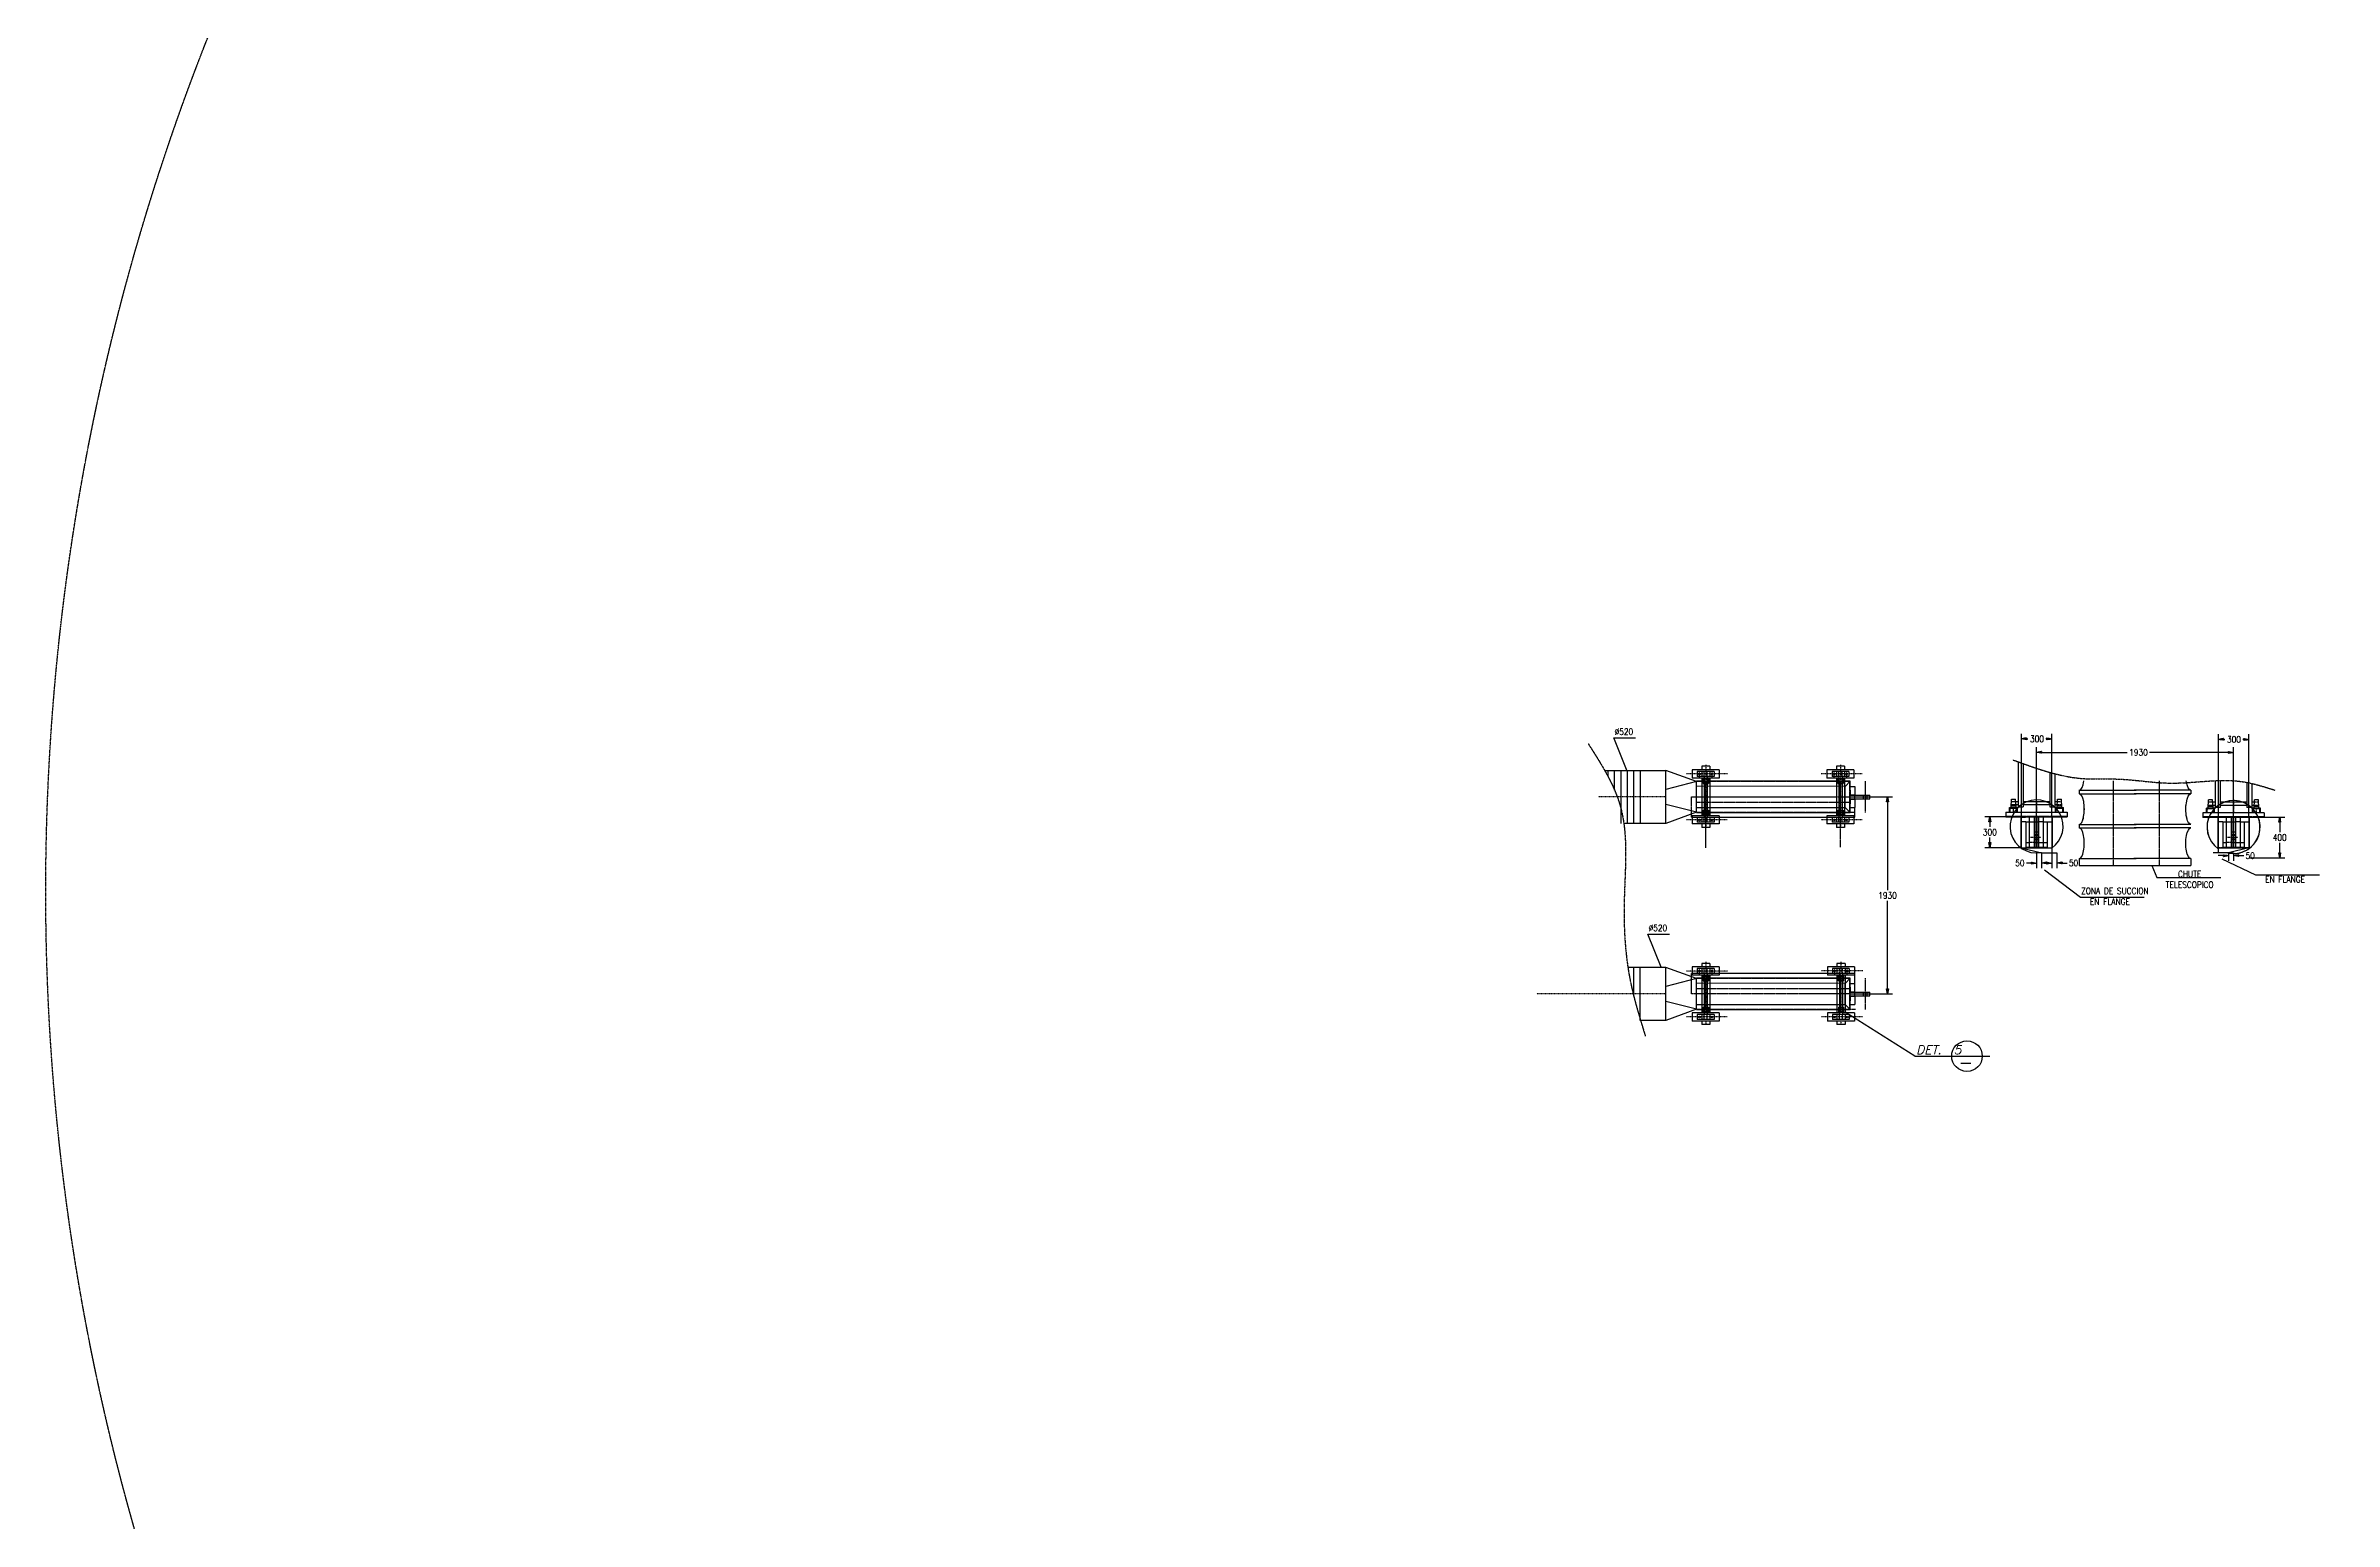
# Model space of a CAD drawing. Extents: x -326402 to 5111156, y -86404 to 1223589.
# Drawn here: x 19070 to 41489, y -57489 to -43032 of the extents above; entities that cross this region are included whole.
import ezdxf

# ---------------------------------------------------------------- set-up
doc = ezdxf.new("R2010")
doc.units = 0
doc.header["$LTSCALE"] = 0.5
doc.header["$MEASUREMENT"] = 0
doc.header["$PDMODE"] = 1
for name, pattern in [('CENTER', [2, 1.25, -0.25, 0.25, -0.25]), ('DASHDOT', [25.4, 12.7, -6.35, 0, -6.35]), ('HIDDEN', [9.525, 6.35, -3.175])]:
    doc.linetypes.add(name, pattern=pattern)
for name, color, linetype in [('18', 7, 'Continuous'), ('BCO', 4, 'Continuous'), ('DUCTO', 7, 'Continuous'), ('Eje', 1, 'DASHDOT'), ('TEXTO BRASS', 3, 'Continuous')]:
    doc.layers.add(name, color=color, linetype=linetype)
doc.styles.add('ROMANS', font='ROMANS.shx', dxfattribs={"width": 0.85})
doc.dimstyles.new('dimescala 25', dxfattribs={"dimscale": 0, "dimtxt": 62.5, "dimasz": 50, "dimexe": 50, "dimexo": 1, "dimgap": 20, "dimtad": 0, "dimtih": 1, "dimtoh": 1, "dimdec": 0, "dimlfac": -1, "dimzin": 4, "dimdsep": 46, "dimtxsty": 'ROMANS', "dimblk": 'PRCLFILL', "dimcen": 0, "dimclrd": 1, "dimclre": 1, "dimclrt": 1, "dimadec": 4, "dimazin": 3, "dimtfac": 1, "dimtdec": 0, "dimtofl": 0, "dimtmove": 0, "dimatfit": 3, "dimldrblk": 'PRCLFILL', "dimfxl": 0, "dimtolj": 1, "dimtzin": 4, "dimarcsym": 0})

# ---------------------------------------------------------------- blocks, each defined once
blk = doc.blocks.new('PRCLFILL')
at = {"ltscale": 20}
for p, q in [((-1, 0.17), (0, 0)), ((-1, -0.17), (-1, 0.17)), ((0, 0), (-1, -0.17))]:
    blk.add_line(p, q, dxfattribs=at)
at = {"color": 0, "ltscale": 20}
for p, q in [((-1, 0.15), (-0.87, 0.15)), ((-1, 0.1), (-0.57, 0.1)), ((-1, 0.05), (-0.27, 0.05)), ((-1, 0), (-0.03, 0)), ((-1, -0.05), (-0.33, -0.05)), ((-1, -0.1), (-0.63, -0.1)), ((-1, -0.15), (-0.93, -0.15))]:
    blk.add_line(p, q, dxfattribs=at)
blk = doc.blocks.new('*D40')
at = {"layer": 'BCO', "color": 1, "linetype": 'Continuous', "lineweight": -2}
for p, q in [((38573, -50594), (38573, -49906)), ((38623, -49956), (39462, -49956)), ((40453, -49956), (39681, -49956)), ((40503, -50594), (40503, -49906))]:
    blk.add_line(p, q, dxfattribs=at)
at = {"layer": 'Defpoints', "color": 0, "linetype": 'Continuous'}
for p in [(40503, -49956), (38573, -50595), (40503, -50595)]:
    blk.add_point(p, dxfattribs=at)
at = {"layer": 'BCO', "color": 1, "linetype": 'Continuous', "lineweight": -2, "xscale": 50, "yscale": 50, "zscale": 50, "rotation": 180}
blk.add_blockref('PRCLFILL', (38573, -49956), dxfattribs=at)
at = {"layer": 'BCO', "color": 1, "linetype": 'Continuous', "lineweight": -2, "xscale": 50, "yscale": 50, "zscale": 50}
blk.add_blockref('PRCLFILL', (40503, -49956), dxfattribs=at)
at = {"layer": 'BCO', "color": 1, "linetype": 'Continuous', "insert": (39571, -49956), "char_height": 62.5, "attachment_point": 5, "style": 'ROMANS'}
blk.add_mtext('\\A1;1930', dxfattribs=at)
blk = doc.blocks.new('*D41')
at = {"layer": 'BCO', "color": 1, "linetype": 'Continuous', "lineweight": -2}
for p, q in [((40354, -50589), (40354, -49779)), ((40404, -49829), (40419, -49829)), ((40604, -49829), (40595, -49829)), ((40654, -50589), (40654, -49779))]:
    blk.add_line(p, q, dxfattribs=at)
at = {"layer": 'Defpoints', "color": 0, "linetype": 'Continuous'}
for p in [(40654, -49829), (40354, -50590), (40654, -50590)]:
    blk.add_point(p, dxfattribs=at)
at = {"layer": 'BCO', "color": 1, "linetype": 'Continuous', "lineweight": -2, "xscale": 50, "yscale": 50, "zscale": 50, "rotation": 180}
blk.add_blockref('PRCLFILL', (40354, -49829), dxfattribs=at)
at = {"layer": 'BCO', "color": 1, "linetype": 'Continuous', "lineweight": -2, "xscale": 50, "yscale": 50, "zscale": 50}
blk.add_blockref('PRCLFILL', (40654, -49829), dxfattribs=at)
at = {"layer": 'BCO', "color": 1, "linetype": 'Continuous', "insert": (40507, -49829), "char_height": 62.5, "attachment_point": 5, "style": 'ROMANS'}
blk.add_mtext('\\A1;300', dxfattribs=at)
blk = doc.blocks.new('*D42')
at = {"layer": 'BCO', "color": 1, "linetype": 'Continuous', "lineweight": -2}
for p, q in [((40654, -50590), (41005, -50590)), ((40955, -50640), (40955, -50739)), ((40955, -50940), (40955, -50841)), ((40654, -50990), (41005, -50990))]:
    blk.add_line(p, q, dxfattribs=at)
at = {"layer": 'Defpoints', "color": 0, "linetype": 'Continuous'}
for p in [(40653, -50590), (40653, -50990), (40955, -50990)]:
    blk.add_point(p, dxfattribs=at)
at = {"layer": 'BCO', "color": 1, "linetype": 'Continuous', "lineweight": -2, "xscale": 50, "yscale": 50, "zscale": 50}
for p, rotation in [((40955, -50590), 90), ((40955, -50990), 270)]:
    blk.add_blockref('PRCLFILL', p, dxfattribs=dict(at, rotation=rotation))
at = {"layer": 'BCO', "color": 1, "linetype": 'Continuous', "insert": (40955, -50790), "char_height": 62.5, "attachment_point": 5, "style": 'ROMANS'}
blk.add_mtext('\\A1;400', dxfattribs=at)
blk = doc.blocks.new('*D43')
at = {"layer": 'BCO', "color": 1, "linetype": 'Continuous', "lineweight": -2}
for p, q in [((38424, -50589), (38424, -49773)), ((38474, -49823), (38489, -49823)), ((38674, -49823), (38665, -49823)), ((38724, -50589), (38724, -49773))]:
    blk.add_line(p, q, dxfattribs=at)
at = {"layer": 'Defpoints', "color": 0, "linetype": 'Continuous'}
for p in [(38724, -49823), (38424, -50590), (38724, -50590)]:
    blk.add_point(p, dxfattribs=at)
at = {"layer": 'BCO', "color": 1, "linetype": 'Continuous', "lineweight": -2, "xscale": 50, "yscale": 50, "zscale": 50, "rotation": 180}
blk.add_blockref('PRCLFILL', (38424, -49823), dxfattribs=at)
at = {"layer": 'BCO', "color": 1, "linetype": 'Continuous', "lineweight": -2, "xscale": 50, "yscale": 50, "zscale": 50}
blk.add_blockref('PRCLFILL', (38724, -49823), dxfattribs=at)
at = {"layer": 'BCO', "color": 1, "linetype": 'Continuous', "insert": (38577, -49823), "char_height": 62.5, "attachment_point": 5, "style": 'ROMANS'}
blk.add_mtext('\\A1;300', dxfattribs=at)
blk = doc.blocks.new('*D44')
at = {"layer": 'BCO', "color": 1, "linetype": 'Continuous', "lineweight": -2}
for p, q in [((38523, -51040), (38473, -51040)), ((38573, -50941), (38573, -51090)), ((38623, -50941), (38623, -51090)), ((38673, -51040), (38723, -51040))]:
    blk.add_line(p, q, dxfattribs=at)
at = {"layer": 'Defpoints', "color": 0, "linetype": 'Continuous'}
for p in [(38573, -50940), (38573, -51040), (38623, -50940)]:
    blk.add_point(p, dxfattribs=at)
at = {"layer": 'BCO', "color": 1, "linetype": 'Continuous', "lineweight": -2, "xscale": 50, "yscale": 50, "zscale": 50}
blk.add_blockref('PRCLFILL', (38573, -51040), dxfattribs=at)
at = {"layer": 'BCO', "color": 1, "linetype": 'Continuous', "lineweight": -2, "xscale": 50, "yscale": 50, "zscale": 50, "rotation": 180}
blk.add_blockref('PRCLFILL', (38623, -51040), dxfattribs=at)
at = {"layer": 'BCO', "color": 1, "linetype": 'Continuous', "insert": (38410, -51040), "char_height": 62.5, "attachment_point": 5, "style": 'ROMANS'}
blk.add_mtext('\\A1;50', dxfattribs=at)
blk = doc.blocks.new('*D45')
at = {"layer": 'BCO', "color": 1, "linetype": 'Continuous', "lineweight": -2}
for p, q in [((38673, -51040), (38623, -51040)), ((38723, -50941), (38723, -51090)), ((38773, -50941), (38773, -51090)), ((38823, -51040), (38873, -51040))]:
    blk.add_line(p, q, dxfattribs=at)
at = {"layer": 'Defpoints', "color": 0, "linetype": 'Continuous'}
for p in [(38723, -50940), (38773, -50940), (38773, -51040)]:
    blk.add_point(p, dxfattribs=at)
at = {"layer": 'BCO', "color": 1, "linetype": 'Continuous', "lineweight": -2, "xscale": 50, "yscale": 50, "zscale": 50}
blk.add_blockref('PRCLFILL', (38723, -51040), dxfattribs=at)
at = {"layer": 'BCO', "color": 1, "linetype": 'Continuous', "lineweight": -2, "xscale": 50, "yscale": 50, "zscale": 50, "rotation": 180}
blk.add_blockref('PRCLFILL', (38773, -51040), dxfattribs=at)
at = {"layer": 'BCO', "color": 1, "linetype": 'Continuous', "insert": (38936, -51040), "char_height": 62.5, "attachment_point": 5, "style": 'ROMANS'}
blk.add_mtext('\\A1;50', dxfattribs=at)
blk = doc.blocks.new('*D46')
at = {"layer": 'BCO', "color": 1, "linetype": 'Continuous', "lineweight": -2}
for p, q in [((40403, -50967), (40353, -50967)), ((40453, -50941), (40453, -51017)), ((40503, -50941), (40503, -51017)), ((40553, -50967), (40603, -50967))]:
    blk.add_line(p, q, dxfattribs=at)
at = {"layer": 'Defpoints', "color": 0, "linetype": 'Continuous'}
for p in [(40453, -50940), (40503, -50940), (40503, -50967)]:
    blk.add_point(p, dxfattribs=at)
at = {"layer": 'BCO', "color": 1, "linetype": 'Continuous', "lineweight": -2, "xscale": 50, "yscale": 50, "zscale": 50}
blk.add_blockref('PRCLFILL', (40453, -50967), dxfattribs=at)
at = {"layer": 'BCO', "color": 1, "linetype": 'Continuous', "lineweight": -2, "xscale": 50, "yscale": 50, "zscale": 50, "rotation": 180}
blk.add_blockref('PRCLFILL', (40503, -50967), dxfattribs=at)
at = {"layer": 'BCO', "color": 1, "linetype": 'Continuous', "insert": (40666, -50967), "char_height": 62.5, "attachment_point": 5, "style": 'ROMANS'}
blk.add_mtext('\\A1;50', dxfattribs=at)
blk = doc.blocks.new('*D66')
at = {"layer": 'BCO', "color": 1, "linetype": 'Continuous', "lineweight": -2}
for p, q in [((38272, -50586), (38065, -50586)), ((38115, -50636), (38115, -50687)), ((38411, -50890), (38065, -50890)), ((38115, -50840), (38115, -50789))]:
    blk.add_line(p, q, dxfattribs=at)
at = {"layer": 'Defpoints', "color": 0, "linetype": 'Continuous'}
for p in [(38273, -50586), (38115, -50890), (38412, -50890)]:
    blk.add_point(p, dxfattribs=at)
at = {"layer": 'BCO', "color": 1, "linetype": 'Continuous', "lineweight": -2, "xscale": 50, "yscale": 50, "zscale": 50}
for p, rotation in [((38115, -50586), 90), ((38115, -50890), 270)]:
    blk.add_blockref('PRCLFILL', p, dxfattribs=dict(at, rotation=rotation))
at = {"layer": 'BCO', "color": 1, "linetype": 'Continuous', "insert": (38115, -50738), "char_height": 62.5, "attachment_point": 5, "style": 'ROMANS'}
blk.add_mtext('\\A1;300', dxfattribs=at)
blk = doc.blocks.new('*D67')
at = {"layer": 'BCO', "color": 1, "linetype": 'Continuous', "lineweight": -2}
for p, q in [((36956, -50392), (37163, -50392)), ((37113, -50442), (37113, -51306)), ((37113, -52273), (37113, -51409)), ((36956, -52323), (37163, -52323))]:
    blk.add_line(p, q, dxfattribs=at)
at = {"layer": 'Defpoints', "color": 0, "linetype": 'Continuous'}
for p in [(36955, -50392), (36955, -52323), (37113, -52323)]:
    blk.add_point(p, dxfattribs=at)
at = {"layer": 'BCO', "color": 1, "linetype": 'Continuous', "lineweight": -2, "xscale": 50, "yscale": 50, "zscale": 50}
for p, rotation in [((37113, -50392), 90), ((37113, -52323), 270)]:
    blk.add_blockref('PRCLFILL', p, dxfattribs=dict(at, rotation=rotation))
at = {"layer": 'BCO', "color": 1, "linetype": 'Continuous', "insert": (37113, -51358), "char_height": 62.5, "attachment_point": 5, "style": 'ROMANS'}
blk.add_mtext('\\A1;1930', dxfattribs=at)
blk = doc.blocks.new('so')
at = {"layer": 'BCO', "linetype": 'Continuous'}
h = blk.add_hatch(dxfattribs=at)
h.set_pattern_fill('ANSI31', color=1, scale=20, style=0)
h.set_pattern_definition([(45, (-50694.172, 50258.8917), (-1.76776695, 1.76776695), [])])
h.paths.add_polyline_path([(21, 176), (21, 134), (0, 134), (0, 130), (25, 130), (25, 180), (0, 180), (0, 176)])
h.paths.add_polyline_path([(-25, 130), (0, 130), (0, 134), (-21, 134), (-21, 176), (0, 176), (0, 180), (-25, 180)])
h = blk.add_hatch(dxfattribs=at)
h.set_pattern_fill('ANSI31', color=1, scale=20, style=0)
h.set_pattern_definition([(45, (-50694.172, 49948.8917), (-1.76776695, 1.76776695), [])])
h.paths.add_polyline_path([(21, -134), (21, -176), (0, -176), (0, -180), (25, -180), (25, -130), (0, -130), (0, -134)])
h.paths.add_polyline_path([(-25, -180), (0, -180), (0, -176), (-21, -176), (-21, -134), (0, -134), (0, -130), (-25, -130)])
at = {"layer": 'BCO', "color": 1, "linetype": 'DASHDOT'}
for p, q in [((213, 225), (-191, 225)), ((-61, 195), (-61, 255)), ((0, 316), (0, 249)), ((0, 249), (0, 184)), ((61, 195), (61, 255)), ((0, 185), (0, -185)), ((211, -225), (-189, -225)), ((0, -265), (0, -300))]:
    blk.add_line(p, q, dxfattribs=at)
at = {"layer": 'BCO', "color": 0}
for p, q in [((132, 265), (-133, 265)), ((-133, 265), (-133, 185)), ((82, 249), (-83, 249)), ((-83, 249), (-83, 201)), ((-40, 300), (-40, 265)), ((40, 300), (-40, 300)), ((-40, 249), (-40, 201)), ((40, 300), (40, 265)), ((40, 249), (40, 201)), ((82, 249), (82, 201)), ((132, 265), (132, 185)), ((-15, 185), (-133, 185)), ((82, 201), (-83, 201)), ((-40, 185), (-40, -185)), ((-25, 180), (25, 180)), ((-25, 180), (-25, 130)), ((-25, 130), (25, 130)), ((-21, 176), (21, 176)), ((-21, 176), (-21, 134)), ((-21, 134), (21, 134)), ((-15, 201), (-15, 180)), ((-15, 176), (-15, 134)), ((-15, 129), (-15, -130)), ((15, 201), (15, 180)), ((132, 185), (15, 185)), ((15, 176), (15, 134)), ((15, 130), (15, -130)), ((21, 176), (21, 134)), ((25, 180), (25, 130)), ((40, 185), (40, -185)), ((-133, -185), (-133, -265)), ((-15, -185), (-133, -185)), ((82, -201), (-83, -201)), ((-83, -201), (-83, -249)), ((-40, -201), (-40, -249)), ((-25, -130), (25, -130)), ((-25, -130), (-25, -180)), ((-25, -180), (25, -180)), ((-15, -134), (-15, -176)), ((-15, -180), (-15, -200)), ((15, -134), (15, -176)), ((15, -180), (15, -200)), ((132, -185), (15, -185)), ((25, -130), (25, -180)), ((40, -201), (40, -249)), ((82, -201), (82, -249)), ((132, -185), (132, -265)), ((132, -265), (-133, -265)), ((82, -249), (-83, -249)), ((-40, -265), (-40, -300)), ((40, -300), (-40, -300)), ((40, -265), (40, -300))]:
    blk.add_line(p, q, dxfattribs=at)
at = {"layer": 'BCO', "color": 8, "linetype": 'HIDDEN'}
for p, q in [((-15, 201), (-15, 249)), ((15, 201), (15, 249)), ((-15, -249), (-15, -201)), ((15, -249), (15, -201)), ((40, -150, 0), (144, -150, 0))]:
    blk.add_line(p, q, dxfattribs=at)
at = {"layer": 'BCO', "color": 0}
for points in [[(-25, 180), (25, 180), (25, 130), (-25, 130)], [(-21, 176), (21, 176), (21, 134), (-21, 134)], [(-21, -134), (21, -134), (21, -176), (-21, -176)]]:
    blk.add_lwpolyline(points, close=True, dxfattribs=at)
for centre in [(-61, 225), (61, 225), (-61, -225), (61, -225)]:
    blk.add_circle(centre, 8, dxfattribs=at)

msp = doc.modelspace()

# ---------------------------------------------------------------- hatches: boundary and pattern name
at = {"layer": 'BCO'}
h = msp.add_hatch(dxfattribs=at)
h.set_pattern_fill('ANSI31', color=0, scale=20, angle=45, style=0)
h.set_pattern_definition([(90, (324252.464, -43637.99), (-63.5, 1e-14), [])])
h.paths.add_polyline_path([(34748.9, -50392.3), (34546.7, -50392.2), (34546.6, -50652.2), (34748.9, -50652.3)])

# ---------------------------------------------------------------- linework, layer by layer
at = {"layer": '18', "color": 8, "linetype": 'Continuous'}
for p, q in [((38991.3, -50326.2), (39548.9, -50326.4)), ((38991.3, -50326.2), (38991.3, -50361.2)), ((38991.3, -50361.2), (39548.9, -50361.5)), ((40085.8, -50326.7), (39528.2, -50326.4)), ((40085.8, -50361.7), (39528.2, -50361.4)), ((40085.8, -50326.7), (40085.8, -50361.7)), ((38990.8, -50661.2), (39548.4, -50661.5)), ((38990.8, -50661.2), (38990.8, -50696.2)), ((40085.4, -50661.7), (39527.8, -50661.4)), ((38990.8, -50696.2), (39548.4, -50696.5)), ((40085.4, -50696.7), (39527.8, -50696.4)), ((38990.6, -50996.2), (39548.2, -50996.4)), ((38990.6, -50996.2), (38990.6, -51064.7)), ((38990.6, -51064.7), (40085.2, -51064.7)), ((38990.6, -51064.7), (40085.2, -51064.7)), ((40085.2, -50996.7), (39527.6, -50996.4)), ((40085.2, -50996.7), (40085.2, -51065.3))]:
    msp.add_line(p, q, dxfattribs=at)
at = {"layer": '18', "color": 8, "linetype": 'HIDDEN'}
for p, q in [((39323.6, -50235.6), (39323.2, -51064.9)), ((39773.6, -50235.6), (39773.2, -51065.1))]:
    msp.add_line(p, q, dxfattribs=at)
at = {"layer": '18', "color": 8, "linetype": 'Continuous', "const_width": 0.05}
msp.add_lwpolyline([(40085.4, -50661.7), (40085.4, -50696.7)], dxfattribs=at)
at = {"layer": '18', "color": 8, "linetype": 'Continuous'}
for centre, start_param, end_param in [((38991.2, -50511.2, 0), 6.2779156, 9.424778), ((38991.3, -50176.2, 0), 0, 1.1633426), ((38990.9, -50511.2, 0), 0, 1.8854091), ((38990.7, -50846.2, 0), 0, 3.1415927)]:
    msp.add_ellipse(centre, major_axis=(-0.1, -150), ratio=0.3333333, start_param=start_param, end_param=end_param, dxfattribs=at)
at = {"layer": '18', "color": 8, "linetype": 'Continuous', "extrusion": (0, 0, -1)}
for centre, start_param, end_param in [((40085.8, -50511.7, 0), 0.857381, 3.1415927), ((40085.9, -50176.7, 0), 0, 1.1670784), ((40085.5, -50511.7, 0), 0, 1.8854091), ((40085.3, -50846.7, 0), 0, 3.1415927)]:
    msp.add_ellipse(centre, major_axis=(-0.1, -150), ratio=0.3333333, start_param=start_param, end_param=end_param, dxfattribs=at)
at = {"layer": 'BCO', "color": 0}
for p, q in [((34375, -50193.4), (34375, -50132)), ((34438.5, -50325.4), (34438.5, -50132)), ((34502, -50652.2), (34502, -50132)), ((34565.5, -50392.2), (34565.5, -50132)), ((34629, -50392.2), (34629, -50132)), ((34692.5, -50392.2), (34692.5, -50132)), ((34942.5, -50652.3), (34942.5, -50132)), ((35242.5, -50242.3), (34942.5, -50132)), ((35242.5, -50242.3), (34942.5, -50318)), ((36746.5, -50238.6, 0), (35242.5, -50238.3, 0)), ((35242.5, -50238.3, 0), (35242.5, -50242.3)), ((35242.5, -50542.3), (35242.5, -50242.3)), ((36696.5, -50288.6, 0), (35242.5, -50288.3, 0)), ((36696.5, -50288.6), (36746.5, -50238.6)), ((36696.5, -50496.3), (36696.5, -50288.6)), ((36746.5, -50546.3), (36746.5, -50238.6)), ((36746.5, -50288.6), (36792.5, -50288.6)), ((36746.5, -50325), (36750.5, -50325)), ((36746.5, -50375), (36938.5, -50375)), ((36746.5, -50410), (36938.5, -50410)), ((36750.5, -50371), (36750.5, -50325)), ((36750.5, -50371), (36796.5, -50371)), ((36750.5, -50392.6), (36750.5, -50392.5)), ((36750.5, -50460), (36750.5, -50414)), ((36750.5, -50414), (36796.5, -50414)), ((36792.5, -50288.6), (36792.5, -50371)), ((36792.5, -50414), (36792.5, -50496.3)), ((36796.5, -50375), (36796.5, -50371)), ((36796.5, -50414), (36796.5, -50410)), ((36913.5, -50410), (36913.5, -50375)), ((36938.5, -50410), (36938.5, -50375)), ((34942.5, -50652.3, 0), (34529.4, -50652.2, 0)), ((34942.5, -50652.3, 0), (34529.4, -50652.2, 0)), ((35242.5, -50542.3), (34942.5, -50466.7)), ((35242.5, -50542.3), (34942.5, -50652.3)), ((35192.5, -50592.3), (35192.5, -50560.7)), ((35192.5, -50592.3), (36792.5, -50592.3)), ((35242.5, -50496.3), (36696.5, -50496.3)), ((35242.5, -50546.3), (35242.5, -50542.3)), ((35242.5, -50546.3), (36746.5, -50546.3)), ((36696.5, -50496.3), (36746.5, -50546.3)), ((36746.5, -50460), (36750.5, -50460)), ((36746.5, -50496.3), (36792.5, -50496.3)), ((36792.5, -50592.3), (36792.5, -50496.3)), ((38418.9, -50586), (38418.9, -50636)), ((38418.9, -50586), (38726.9, -50586)), ((38418.9, -50586), (38452.9, -50586)), ((38418.9, -50636), (38418.9, -50890)), ((38468.9, -50636), (38418.9, -50636)), ((38468.9, -50636), (38505.4, -50636)), ((38468.9, -50636), (38468.9, -50890)), ((38505.4, -50886), (38505.4, -50586)), ((38551.4, -50886), (38551.4, -50586)), ((38555.4, -50886), (38555.4, -50586)), ((38555.4, -50636), (38590.4, -50636)), ((38590.4, -50886), (38590.4, -50586)), ((38594.4, -50886), (38594.4, -50586)), ((38640.4, -50886), (38640.4, -50586)), ((38640.4, -50636), (38676.9, -50636)), ((38676.9, -50636), (38676.9, -50890)), ((38676.9, -50636), (38726.9, -50636)), ((38726.9, -50586), (38692.9, -50586)), ((38726.9, -50586), (38726.9, -50636)), ((38726.9, -50636), (38726.9, -50890)), ((40348.9, -50586), (40348.9, -50636)), ((40348.9, -50586), (40656.9, -50586)), ((40348.9, -50636), (40348.9, -50890)), ((40398.9, -50636), (40348.9, -50636)), ((40398.9, -50636), (40435.4, -50636)), ((40398.9, -50636), (40398.9, -50890)), ((40435.4, -50886), (40435.4, -50586)), ((40481.4, -50886), (40481.4, -50586)), ((40485.4, -50886), (40485.4, -50586)), ((40485.4, -50636), (40520.4, -50636)), ((40520.4, -50886), (40520.4, -50586)), ((40524.4, -50886), (40524.4, -50586)), ((40570.4, -50886), (40570.4, -50586)), ((40570.4, -50636), (40606.9, -50636)), ((40606.9, -50636), (40606.9, -50890)), ((40606.9, -50636), (40656.9, -50636)), ((40656.9, -50586), (40656.9, -50636)), ((40656.9, -50636), (40656.9, -50890)), ((38422.9, -50890), (38418.9, -50890)), ((38422.9, -50890), (38722.9, -50890)), ((38422.9, -50890), (38622.9, -50940)), ((38468.9, -50840), (38505.4, -50840)), ((38468.9, -50886), (38676.9, -50886)), ((38555.4, -50840), (38590.4, -50840)), ((38640.4, -50840), (38676.9, -50840)), ((38722.9, -50890), (38726.9, -50890)), ((38722.9, -50890), (38722.9, -50940)), ((40352.9, -50890), (40348.9, -50890)), ((40352.9, -50890), (40348.9, -50890)), ((40352.9, -50890), (40652.9, -50890)), ((40352.9, -50890), (40352.9, -50940)), ((40398.9, -50840), (40435.4, -50840)), ((40398.9, -50886), (40606.9, -50886)), ((40652.9, -50890), (40452.9, -50940)), ((40485.4, -50840), (40520.4, -50840)), ((40570.4, -50840), (40606.9, -50840)), ((40652.9, -50890), (40656.9, -50890)), ((40652.9, -50890), (40656.9, -50890)), ((38622.9, -50940), (38572.9, -50940)), ((38622.9, -50940), (38722.3, -50940)), ((38722.9, -50940), (38772.9, -50940)), ((40352.9, -50940), (40302.9, -50940)), ((40452.9, -50940), (40353.5, -50940)), ((40452.9, -50940), (40502.9, -50940)), ((34942.5, -52062.3), (34569.7, -52062.3)), ((34626.7, -52322.3), (34626.7, -52062.3)), ((34690.2, -52322.3), (34690.2, -52062.3)), ((34942.5, -52582.3), (34942.5, -52062.3)), ((34942.5, -52582.7), (34942.5, -52062.3)), ((35242.5, -52172.7), (34942.5, -52062.3)), ((35242.5, -52172.7), (34942.5, -52248.3)), ((36792.5, -52123, 0), (35192.5, -52122.7, 0)), ((35192.5, -52154.3), (35192.5, -52122.7)), ((36746.5, -52169, 0), (35242.5, -52168.7, 0)), ((35242.5, -52168.7, 0), (35242.5, -52172.7, 0)), ((35242.5, -52476.7), (35242.5, -52172.7)), ((36696.5, -52219, 0), (35242.5, -52218.7, 0)), ((36696.5, -52219, 0), (36746.5, -52169, 0)), ((36696.5, -52426.7), (36696.5, -52219)), ((36746.5, -52476.7), (36746.5, -52169)), ((36746.5, -52219), (36792.5, -52219)), ((36792.5, -52301.4), (36792.5, -52123)), ((34626.7, -52343.7), (34626.7, -52322.3)), ((34690.2, -52582.3), (34690.2, -52322.3)), ((35242.5, -52472.7), (34942.5, -52397.1)), ((35242.5, -52426.7), (36696.5, -52426.7)), ((36746.5, -52476.7), (36696.5, -52426.7)), ((36746.5, -52255.4), (36750.5, -52255.4)), ((36746.5, -52305.4), (36938.5, -52305.4)), ((36746.5, -52340.4), (36938.5, -52340.4)), ((36746.5, -52390.4), (36750.5, -52390.4)), ((36746.5, -52426.7), (36792.5, -52426.7)), ((36750.5, -52301.4), (36750.5, -52255.4)), ((36750.5, -52301.4), (36796.5, -52301.4)), ((36750.5, -52323), (36750.5, -52322.9)), ((36750.5, -52390.4), (36750.5, -52344.4)), ((36750.5, -52344.4), (36796.5, -52344.4)), ((36792.5, -52344.4), (36792.5, -52426.7)), ((36796.5, -52305.4), (36796.5, -52301.4)), ((36796.5, -52344.4), (36796.5, -52340.4)), ((36913.5, -52340.4), (36913.5, -52305.4)), ((36938.5, -52340.4), (36938.5, -52305.4)), ((34942.5, -52582.3), (34693.4, -52582.3)), ((35242.5, -52472.7), (34942.5, -52582.7)), ((35242.5, -52476.7), (36746.5, -52476.7))]:
    msp.add_line(p, q, dxfattribs=at)
at = {"layer": 'BCO', "color": 7, "linetype": 'Continuous'}
for p, q in [((38392.9, -50048.1), (38392.9, -50488.1)), ((38442.9, -50066.2), (38442.9, -50438.1)), ((38702.9, -50151.6), (38702.9, -50488.1)), ((38752.9, -50165.1), (38752.9, -50438.1)), ((38323.9, -50496), (38328.9, -50413)), ((38328.9, -50413), (38366.9, -50413)), ((38371.9, -50496), (38366.9, -50413)), ((38368.4, -50438.1), (38392.9, -50438.1)), ((38442.9, -50438.1), (38442.9, -50488.1)), ((38442.9, -50438.1), (38702.9, -50438.1)), ((38752.9, -50438.1), (38752.9, -50488.1)), ((38752.9, -50438.1), (38777.4, -50438.1)), ((38773.9, -50496), (38778.9, -50413)), ((38778.9, -50413), (38816.9, -50413)), ((38821.9, -50496), (38816.9, -50413)), ((40253.9, -50502.9), (40258.9, -50419.9)), ((40296.9, -50419.9), (40258.9, -50419.9)), ((40301.9, -50502.9), (40296.9, -50419.9)), ((40322.9, -50233.4), (40322.9, -50445)), ((40372.9, -50231.7), (40372.9, -50495)), ((40632.9, -50250.3), (40632.9, -50445)), ((40682.9, -50260.9), (40682.9, -50495)), ((40703.9, -50502.9), (40708.9, -50419.9)), ((40746.9, -50419.9), (40708.9, -50419.9)), ((40751.9, -50502.9), (40746.9, -50419.9)), ((38272.9, -50541), (38872.9, -50541)), ((38272.9, -50541), (38272.9, -50586)), ((38272.9, -50586), (38872.9, -50586)), ((38307.9, -50541), (38307.9, -50496)), ((38307.9, -50496), (38387.9, -50496)), ((38315.6, -50541), (38315.6, -50508.7)), ((38320.6, -50503.7), (38375.2, -50503.7)), ((38325, -50478.5), (38370.9, -50478.5)), ((38370.2, -50468.1), (38392.9, -50468.1)), ((38380.2, -50541), (38380.2, -50508.7)), ((38387.9, -50541), (38387.9, -50496)), ((38392.9, -50488.1), (38442.9, -50488.1)), ((38442.9, -50468.1), (38702.9, -50468.1)), ((38702.9, -50488.1), (38752.9, -50488.1)), ((38752.9, -50468.1), (38775.6, -50468.1)), ((38757.9, -50541), (38757.9, -50496)), ((38757.9, -50496), (38837.9, -50496)), ((38765.6, -50541), (38765.6, -50508.7)), ((38770.6, -50503.7), (38825.2, -50503.7)), ((38775, -50478.5), (38820.9, -50478.5)), ((38830.2, -50541), (38830.2, -50508.7)), ((38837.9, -50541), (38837.9, -50496)), ((38872.9, -50541), (38872.9, -50586)), ((40802.9, -50547.9), (40202.9, -50547.9)), ((40202.9, -50547.9), (40202.9, -50592.9)), ((40802.9, -50592.9), (40202.9, -50592.9)), ((40237.9, -50547.9), (40237.9, -50502.9)), ((40317.9, -50502.9), (40237.9, -50502.9)), ((40245.6, -50547.9), (40245.6, -50515.6)), ((40305.2, -50510.6), (40250.6, -50510.6)), ((40300.9, -50485.4), (40255, -50485.4)), ((40322.9, -50445), (40298.4, -50445)), ((40322.9, -50475), (40300.2, -50475)), ((40310.2, -50547.9), (40310.2, -50515.6)), ((40317.9, -50547.9), (40317.9, -50502.9)), ((40322.9, -50445), (40322.9, -50495)), ((40372.9, -50495), (40322.9, -50495)), ((40632.9, -50445), (40372.9, -50445)), ((40632.9, -50475), (40372.9, -50475)), ((40632.9, -50445), (40632.9, -50495)), ((40682.9, -50495), (40632.9, -50495)), ((40707.4, -50445), (40682.9, -50445)), ((40705.6, -50475), (40682.9, -50475)), ((40687.9, -50547.9), (40687.9, -50502.9)), ((40767.9, -50502.9), (40687.9, -50502.9)), ((40695.6, -50547.9), (40695.6, -50515.6)), ((40755.2, -50510.6), (40700.6, -50510.6)), ((40750.9, -50485.4), (40705, -50485.4)), ((40760.2, -50547.9), (40760.2, -50515.6)), ((40767.9, -50547.9), (40767.9, -50502.9)), ((40802.9, -50547.9), (40802.9, -50592.9)), ((38555.4, -50736), (38590.4, -50736)), ((38555.4, -50761), (38590.4, -50761)), ((38555.4, -50811), (38590.4, -50811)), ((38555.4, -50836), (38590.4, -50836)), ((40485.4, -50736), (40520.4, -50736)), ((40485.4, -50761), (40520.4, -50761)), ((40485.4, -50811), (40520.4, -50811)), ((40485.4, -50836), (40520.4, -50836))]:
    msp.add_line(p, q, dxfattribs=at)
at = {"layer": 'BCO', "color": 8, "linetype": 'HIDDEN'}
for p, q in [((35192.5, -50392.3), (36742.5, -50392.3)), ((35192.5, -50560.7), (35192.5, -50392.3)), ((36742.5, -50242.6, 0), (35242.5, -50242.3, 0)), ((35242.5, -50442.3), (36742.5, -50442.3)), ((36742.5, -50542.3), (36742.5, -50242.6)), ((36746.5, -50392.3), (36742.5, -50392.3)), ((36742.5, -50442.3), (36746.5, -50442.3)), ((36746.5, -50392.5), (36955.4, -50392.5)), ((36792.5, -50414), (36792.5, -50371)), ((36792.5, -50392.5), (36792.5, -50392.6)), ((36878.5, -50410), (36878.5, -50375)), ((36896.5, -50546.3), (36896.5, -50238.6)), ((36914.5, -50410), (36914.5, -50375)), ((38327.4, -50438.1), (38368.4, -50438.1)), ((38777.4, -50438.1), (38818.4, -50438.1)), ((35242.5, -50542.3), (36742.5, -50542.3)), ((38272.9, -50580), (38872.9, -50580)), ((38325.6, -50468.1), (38370.2, -50468.1)), ((38418.9, -50590), (38468.9, -50590)), ((38422.9, -50590), (38422.9, -50890)), ((38676.9, -50590), (38468.9, -50590)), ((38505.4, -50636), (38555.4, -50636)), ((38640.4, -50636), (38590.4, -50636)), ((38726.9, -50590), (38676.9, -50590)), ((38722.9, -50590), (38722.9, -50890)), ((38775.6, -50468.1), (38820.2, -50468.1)), ((40802.9, -50586.9), (40202.9, -50586.9)), ((40300.2, -50475), (40255.6, -50475)), ((40298.4, -50445), (40257.4, -50445)), ((40348.9, -50590), (40398.9, -50590)), ((40352.9, -50590), (40352.9, -50890)), ((40606.9, -50590), (40398.9, -50590)), ((40435.4, -50636), (40485.4, -50636)), ((40570.4, -50636), (40520.4, -50636)), ((40656.9, -50590), (40606.9, -50590)), ((40652.9, -50590), (40652.9, -50890)), ((40750.2, -50475), (40705.6, -50475)), ((40748.4, -50445), (40707.4, -50445)), ((38422.9, -50890), (38722.9, -50890)), ((38555.4, -50840), (38505.4, -50840)), ((38514.4, -50786), (38615.5, -50786)), ((38555.4, -50768), (38590.4, -50768)), ((38555.4, -50804), (38590.4, -50804)), ((38590.4, -50840), (38640.4, -50840)), ((40652.9, -50890), (40352.9, -50890)), ((40652.9, -50890), (40352.9, -50890)), ((40485.4, -50840), (40435.4, -50840)), ((40444.4, -50786), (40545.5, -50786)), ((40485.4, -50768), (40520.4, -50768)), ((40485.4, -50804), (40520.4, -50804)), ((40520.4, -50840), (40570.4, -50840)), ((35192.5, -52322.7), (35192.5, -52154.3)), ((36742.5, -52173, 0), (35242.5, -52172.7, 0)), ((35332.5, -52476.7), (35332.5, -52172.7)), ((36656.5, -52476.7), (36656.5, -52169)), ((36742.5, -52472.7), (36742.5, -52173)), ((36896.5, -52476.7), (36896.5, -52169)), ((36742.5, -52323, 0), (35192.5, -52322.7, 0)), ((36742.5, -52273, 0), (35242.4, -52272.7, 0)), ((36742.5, -52323, 0), (36792.5, -52323)), ((36746.5, -52322.9), (36955.4, -52322.9)), ((36792.5, -52344.4), (36792.5, -52301.4)), ((36792.5, -52322.9), (36792.5, -52323)), ((36878.5, -52340.4), (36878.5, -52305.4)), ((36914.5, -52340.4), (36914.5, -52305.4)), ((35242.5, -52472.7), (36742.5, -52472.7))]:
    msp.add_line(p, q, dxfattribs=at)
at = {"layer": 'BCO', "color": 1, "linetype": 'HIDDEN'}
for p, q in [((35332.5, -50890.9), (35332.5, -50242.3)), ((36652.5, -50885.8), (36652.5, -50242.6))]:
    msp.add_line(p, q, dxfattribs=at)
at = {"layer": 'BCO', "color": 1, "linetype": 'CENTER'}
for p, q in [((38572.9, -50438.1), (38572.9, -50542.5)), ((38347.9, -50541), (38347.9, -50496)), ((40502.9, -50445), (40502.9, -50549.4)), ((40727.9, -50547.9), (40727.9, -50502.9))]:
    msp.add_line(p, q, dxfattribs=at)
at = {"layer": 'BCO', "color": 8}
for p, q in [((38572.9, -50890), (38572.9, -50586)), ((40502.9, -50890), (40502.9, -50586)), ((38422.9, -50890), (38418.9, -50890)), ((40352.9, -50890), (40348.9, -50890)), ((40652.9, -50890), (40656.9, -50890))]:
    msp.add_line(p, q, dxfattribs=at)
at = {"layer": 'BCO', "color": 1, "extrusion": (0, 0, -1)}
for points in [[(-34563.2, -50138.9), (-34432.2, -49814.1), (-34643.7, -49814.1)], [(-38652.1, -51105.6), (-39003, -51373.4), (-39628.6, -51373.4)], [(-39703.1, -51064.7), (-39751.7, -51183.1), (-40377.3, -51183.1)], [(-34896, -52061.3), (-34764.9, -51736.5), (-34976.4, -51736.5)]]:
    msp.add_lwpolyline(points, dxfattribs=at)
at = {"layer": 'BCO', "color": 0}
msp.add_lwpolyline([(34341.3, -50132), (34942.5, -50132)], dxfattribs=at)
at = {"layer": 'BCO', "color": 6, "linetype": 'CENTER'}
msp.add_circle((41811.3, -51316.5), 22741.6, dxfattribs=at)
at = {"layer": 'BCO', "color": 0}
for centre, start, end in [((38572.9, -50681.1), 305.23442, 279.09228), ((40502.9, -50687.9), 257.28164, 234.76558), ((40502.9, -50687.9), 260.90772, 234.76558)]:
    msp.add_arc(centre, 260, start, end, dxfattribs=at)
at = {"layer": 'BCO', "color": 7, "linetype": 'Continuous'}
for centre, start, end in [((38320.6, -50508.7), 90, 180), ((38375.2, -50508.7), 0, 90), ((38770.6, -50508.7), 90, 180), ((38825.2, -50508.7), 0, 90), ((40250.6, -50515.6), 90, 180), ((40305.2, -50515.6), 0, 90), ((40700.6, -50515.6), 90, 180), ((40755.2, -50515.6), 0, 90)]:
    msp.add_arc(centre, 5, start, end, dxfattribs=at)
at = {"layer": 'BCO', "color": 1, "linetype": 'CENTER'}
for points in [[(34179.4, -49869.1), (34491.5, -50472), (34533.1, -51417.9), (34595.5, -52207.8), (34741.2, -52737.9)], [(38343.8, -50030.1), (39029.1, -50212.4), (39369.3, -50217.3), (39882.1, -50256.7), (40582.2, -50241.9), (40907.7, -50325.7)]]:
    msp.add_spline(points, degree=3, dxfattribs=at)
at = {"layer": 'BCO', "color": 181}
for p in [(37801.9, -49917.8), (37826.9, -49917.8), (37876.9, -49917.8), (37926.9, -49917.8), (37951.9, -49917.8)]:
    msp.add_point(p, dxfattribs=at)
at = {"layer": 'DUCTO', "color": 4, "linetype": 'Continuous'}
for q in [(36697.7, -52501), (38114.5, -52932)]:
    msp.add_line((37381.7, -52932), q, dxfattribs=at)
msp.add_ellipse((37891.4, -52932), major_axis=(106.1, 106.1), ratio=1, start_param=5.497787143782106, end_param=11.78097245096169, dxfattribs=at)
at = {"layer": 'Eje'}
msp.add_line((34942.5, -50392.3, 0), (34277.6, -50392.2, 0), dxfattribs=at)
at = {"layer": 'Eje', "linetype": 'DASHDOT'}
for p, q in [((34942.5, -50392.3, 0), (34277.6, -50392.2, 0)), ((34942.5, -52322.3, 0), (33677.5, -52322.1, 0))]:
    msp.add_line(p, q, dxfattribs=at)
at = {"layer": 'TEXTO BRASS', "color": 1, "extrusion": (0, 0, -1)}
msp.add_lwpolyline([(-40387.4, -51000.1), (-40718.7, -51155.7), (-41344.3, -51155.7)], dxfattribs=at)

# ---------------------------------------------------------------- block references
at = {"layer": 'DUCTO', "color": 7, "linetype": 'Continuous'}
for p in [(35332.5, -50392.3), (36652.5, -50392.3), (35332.5, -52323.4), (36656.5, -52323)]:
    msp.add_blockref('so', p, dxfattribs=at)

# ---------------------------------------------------------------- texts
at = {"layer": 'DUCTO', "color": 4, "linetype": 'Continuous', "style": 'ROMANS', "oblique": 15, "width": 1.035276}
msp.add_text('DET.  5', height=84.52, dxfattribs=at).set_placement((37393.4, -52912.6))
at = {"layer": 'DUCTO', "color": 4, "linetype": 'Continuous', "style": 'ROMANS'}
msp.add_attdef('-', (37810.7, -53053.1), '', height=125, dxfattribs=at)
at = {"layer": 'TEXTO BRASS', "color": 1, "style": 'ROMANS', "width": 0.85}
for s, p in [('%%C520', (34439.2, -49785)), ('ZONA DE SUCCION', (39010, -51344.3)), ('EN FLANGE', (40812.1, -51231.7)), ('EN FLANGE', (39096.4, -51449.4)), ('%%C520', (34771.9, -51707.4))]:
    msp.add_text(s, height=62.5, dxfattribs=at).set_placement(p)
at = {"layer": 'TEXTO BRASS', "color": 1, "insert": (40072.9, -51117.4), "char_height": 62.5, "attachment_point": 2, "style": 'ROMANS'}
msp.add_mtext('CHUTE\\PTELESCOPICO', dxfattribs=at)

# ---------------------------------------------------------------- dimensions: what is measured, and where the dimension line sits
at = {"layer": 'BCO', "color": 4, "linetype": 'Continuous'}
for base, p1, p2, picture, middle in [((38724, -49822.8), (38424, -50590), (38724, -50590), '*D43', (38576.8, -49822.8)), ((40654, -49828.8), (40354, -50590), (40654, -50590), '*D41', (40506.8, -49828.8)), ((38572.9, -51039.7), (38622.9, -50940), (38572.9, -50940), '*D44', (38409.9, -51039.7))]:
    dim = msp.add_linear_dim(base=base, p1=p1, p2=p2, dimstyle='dimescala 25', override={"dimscale": 1}, dxfattribs=at)
    dim.commit()
    dim.dimension.update_dxf_attribs({"geometry": picture, "text_midpoint": middle, "dimtype": 160})
for base, p1, p2, angle, picture, middle, dimtype in [((40502.9, -49955.8), (38572.9, -50595), (40502.9, -50595), 0, '*D40', (39571.4, -49955.8), 161), ((40955.4, -50990), (40652.9, -50590), (40652.9, -50990), 90, '*D42', (40955.4, -50790), 160), ((40502.9, -50967.1), (40452.9, -50940), (40502.9, -50940), 180, '*D46', (40665.9, -50967.1), 160)]:
    dim = msp.add_linear_dim(base=base, p1=p1, p2=p2, angle=angle, dimstyle='dimescala 25', override={"dimscale": 1}, dxfattribs=at)
    dim.commit()
    dim.dimension.update_dxf_attribs({"geometry": picture, "text_midpoint": middle, "dimtype": dimtype})
dim = msp.add_linear_dim(base=(37113.2, -52322.9), p1=(36955.4, -50392.5), p2=(36955.4, -52322.9), angle=90, dimstyle='dimescala 25', override={"dimscale": 1}, dxfattribs=at)
dim.commit()
dim.dimension.update_dxf_attribs({"geometry": '*D67', "text_midpoint": (37113.2, -51357.7)})
dim = msp.add_linear_dim(base=(38114.9, -50890), p1=(38272.9, -50586), p2=(38412.2, -50890), angle=90, text='300', dimstyle='dimescala 25', override={"dimscale": 1}, dxfattribs=at)
dim.commit()
dim.dimension.update_dxf_attribs({"geometry": '*D66', "text_midpoint": (38114.9, -50738), "dimtype": 160})
dim = msp.add_linear_dim(base=(38772.9, -51039.7), p1=(38722.9, -50940), p2=(38772.9, -50940), dimstyle='dimescala 25', override={"dimscale": 1}, dxfattribs=at)
dim.commit()
dim.dimension.update_dxf_attribs({"geometry": '*D45', "text_midpoint": (38935.9, -51039.7)})

doc.saveas('drawing.dxf')
